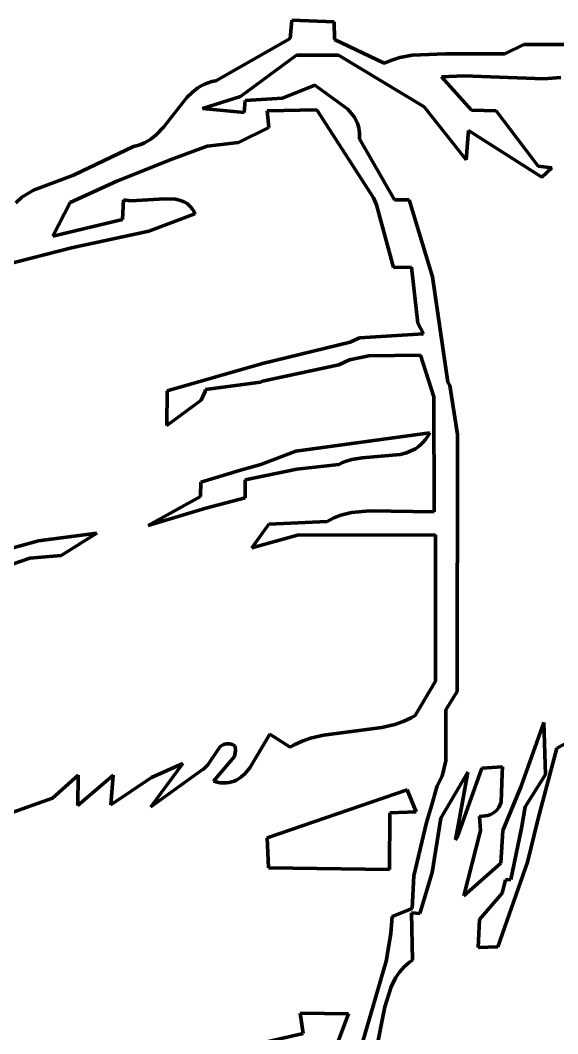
# Model space of a CAD drawing. Header units: millimetres. Extents: x 0 to 7.9, y 0 to 11.
# Drawn here: x 1.497 to 2.167, y 5.336 to 6.599 of the extents above; entities that cross this region are included whole.
import ezdxf

# ---------------------------------------------------------------- set-up
doc = ezdxf.new("R2010")
doc.units = ezdxf.units.MM
doc.layers.add('color#010101ff', color=7, linetype='CONTINUOUS', lineweight=100)
doc.layers.add('color#ffffffff', color=7, linetype='CONTINUOUS', lineweight=100)

msp = doc.modelspace()

# ---------------------------------------------------------------- linework, layer by layer
at = {"layer": 'color#010101ff'}
for p, q in [((1.8337, 6.576), (1.8358, 6.5989)), ((1.8358, 6.5989), (1.8885, 6.5968)), ((1.8885, 6.5968), (1.8889, 6.5749)), ((1.7414, 6.5235), (1.8337, 6.576)), ((1.8889, 6.5749), (1.9509, 6.5453)), ((2.1015, 6.5569), (2.1249, 6.5685)), ((2.1249, 6.5685), (2.2775, 6.5687)), ((1.9858, 6.5553), (2.0276, 6.5569)), ((2.0276, 6.5569), (2.1015, 6.5569)), ((1.8417, 6.5552), (1.772, 6.504)), ((1.894, 6.5554), (1.8417, 6.5552)), ((2.0009, 6.4911), (1.894, 6.5554)), ((1.9509, 6.5453), (1.9606, 6.5493)), ((1.9606, 6.5493), (1.9706, 6.5524)), ((1.9706, 6.5524), (1.9858, 6.5553)), ((1.7229, 6.517), (1.7271, 6.5191)), ((1.7271, 6.5191), (1.7315, 6.5209)), ((1.7315, 6.5209), (1.7363, 6.5224)), ((1.7363, 6.5224), (1.7414, 6.5235)), ((1.8242, 6.5016), (1.8644, 6.5179)), ((1.8644, 6.5179), (1.9059, 6.488)), ((2.0504, 6.5294), (2.0225, 6.5283)), ((2.0225, 6.5283), (2.0597, 6.4869)), ((2.1501, 6.526), (2.0504, 6.5294)), ((2.171, 6.5275), (2.1501, 6.526)), ((1.705, 6.5025), (1.7116, 6.5089)), ((1.7116, 6.5089), (1.7189, 6.5145)), ((1.7189, 6.5145), (1.7229, 6.517)), ((1.6763, 6.4659), (1.705, 6.5025)), ((1.772, 6.504), (1.7246, 6.4887)), ((1.7767, 6.4839), (1.7778, 6.4988)), ((1.7778, 6.4988), (1.8242, 6.5016)), ((1.7246, 6.4887), (1.7767, 6.4839)), ((1.8671, 6.4872), (1.8052, 6.4859)), ((1.8052, 6.4859), (1.8071, 6.4654)), ((1.9376, 6.3777), (1.8671, 6.4872)), ((1.9059, 6.488), (1.9137, 6.4787)), ((2.0532, 6.425), (2.0009, 6.4911)), ((2.0597, 6.4869), (2.0906, 6.4861)), ((2.0906, 6.4861), (2.1427, 6.4172)), ((1.9137, 6.4787), (1.9178, 6.4706)), ((1.9178, 6.4706), (1.9195, 6.4646)), ((1.66, 6.4505), (1.6669, 6.4561)), ((1.6669, 6.4561), (1.6763, 6.4659)), ((1.8071, 6.4654), (1.7694, 6.4465)), ((1.9195, 6.4646), (1.9204, 6.4581)), ((1.9204, 6.4581), (1.9202, 6.451)), ((2.056, 6.4615), (2.0532, 6.425)), ((2.1476, 6.4035), (2.056, 6.4615)), ((1.6386, 6.4415), (1.6434, 6.4426)), ((1.6434, 6.4426), (1.6479, 6.4441)), ((1.6479, 6.4441), (1.6522, 6.4459)), ((1.6522, 6.4459), (1.6562, 6.4481)), ((1.6562, 6.4481), (1.66, 6.4505)), ((1.7694, 6.4465), (1.7305, 6.442)), ((1.9202, 6.451), (1.964, 6.3749)), ((1.5638, 6.406), (1.6386, 6.4415)), ((1.7305, 6.442), (1.6877, 6.4261)), ((1.6877, 6.4261), (1.6177, 6.3982)), ((2.1427, 6.4172), (2.1599, 6.4149)), ((1.5141, 6.3871), (1.5638, 6.406)), ((2.1599, 6.4149), (2.1476, 6.4035)), ((1.6177, 6.3982), (1.5598, 6.3717)), ((1.4994, 6.3784), (1.5141, 6.3871)), ((1.4919, 6.3715), (1.4994, 6.3784)), ((1.5598, 6.3717), (1.538, 6.3297)), ((1.625, 6.3506), (1.6261, 6.3749)), ((1.6261, 6.3749), (1.6354, 6.3738)), ((1.6354, 6.3738), (1.6778, 6.3765)), ((1.6778, 6.3765), (1.6911, 6.3758)), ((1.6911, 6.3758), (1.6972, 6.3743)), ((1.6972, 6.3743), (1.7027, 6.372)), ((1.7027, 6.372), (1.7053, 6.3704)), ((1.7053, 6.3704), (1.7077, 6.3685)), ((1.7077, 6.3685), (1.7098, 6.3663)), ((1.7098, 6.3663), (1.7118, 6.3638)), ((1.9415, 6.3687), (1.9376, 6.3777)), ((1.9626, 6.2907), (1.9415, 6.3687)), ((1.964, 6.3749), (1.9822, 6.3751)), ((1.9822, 6.3751), (2.0114, 6.279)), ((1.7152, 6.3577), (1.6579, 6.3358)), ((1.7118, 6.3638), (1.7136, 6.3609)), ((1.7136, 6.3609), (1.7152, 6.3577)), ((1.538, 6.3297), (1.625, 6.3506)), ((1.6579, 6.3358), (1.5615, 6.3151)), ((1.5615, 6.3151), (1.4523, 6.2873)), ((1.9849, 6.2911), (1.9626, 6.2907)), ((1.9928, 6.2214), (1.9849, 6.2911)), ((2.0114, 6.279), (2.0303, 6.1476)), ((2.0001, 6.2082), (1.9928, 6.2214)), ((1.9085, 6.1977), (1.9204, 6.2029)), ((1.9204, 6.2029), (2.0001, 6.2082)), ((1.7992, 6.1709), (1.9085, 6.1977)), ((1.9318, 6.1807), (1.9076, 6.1756)), ((1.9963, 6.1815), (1.9318, 6.1807)), ((2.0127, 6.1295), (1.9963, 6.1815)), ((1.6804, 6.1369), (1.7992, 6.1709)), ((1.8945, 6.1696), (1.7992, 6.149)), ((1.9076, 6.1756), (1.8945, 6.1696)), ((1.7969, 6.1477), (1.7284, 6.1385)), ((1.7992, 6.149), (1.7969, 6.1477)), ((2.0303, 6.1476), (2.033, 6.1436)), ((2.033, 6.1436), (2.0422, 6.0825)), ((1.6803, 6.0938), (1.6804, 6.1369)), ((1.7278, 6.1361), (1.7228, 6.1253)), ((1.7284, 6.1385), (1.7278, 6.1361)), ((2.0132, 5.9863), (2.0127, 6.1295)), ((1.7228, 6.1253), (1.6803, 6.0938)), ((1.8407, 6.0616), (2.0079, 6.0848)), ((2.0026, 6.0764), (1.9997, 6.073)), ((2.0053, 6.0804), (2.0026, 6.0764)), ((2.0079, 6.0848), (2.0053, 6.0804)), ((2.0422, 6.0825), (2.0418, 5.7622)), ((1.9899, 6.0649), (1.9863, 6.0629)), ((1.9933, 6.0672), (1.9899, 6.0649)), ((1.9965, 6.0699), (1.9933, 6.0672)), ((1.9997, 6.073), (1.9965, 6.0699)), ((1.7973, 6.045), (1.8407, 6.0616)), ((1.9106, 6.0513), (1.9024, 6.0488)), ((1.9234, 6.0535), (1.9106, 6.0513)), ((1.9709, 6.0577), (1.9234, 6.0535)), ((1.9788, 6.0598), (1.9709, 6.0577)), ((1.9863, 6.0629), (1.9788, 6.0598)), ((1.7224, 6.0233), (1.7719, 6.0381)), ((1.7719, 6.0381), (1.7973, 6.045)), ((1.8421, 6.0392), (1.7778, 6.0259)), ((1.8945, 6.0452), (1.8421, 6.0392)), ((1.8984, 6.0471), (1.8945, 6.0452)), ((1.9024, 6.0488), (1.8984, 6.0471)), ((1.7778, 6.0259), (1.7778, 6.0036)), ((1.7222, 6.0051), (1.7224, 6.0233)), ((1.6569, 5.9692), (1.7222, 6.0051)), ((1.7778, 6.0036), (1.7287, 5.9908)), ((1.7287, 5.9908), (1.6569, 5.9692)), ((1.9103, 5.9852), (1.9333, 5.9874)), ((1.9333, 5.9874), (2.0132, 5.9863)), ((1.88, 5.9742), (1.8883, 5.9785)), ((1.8883, 5.9785), (1.897, 5.9819)), ((1.897, 5.9819), (1.9103, 5.9852)), ((1.786, 5.9412), (1.8072, 5.9707)), ((1.8072, 5.9707), (1.88, 5.9742)), ((1.4655, 5.935), (1.5203, 5.9501)), ((1.5203, 5.9501), (1.593, 5.9597)), ((1.593, 5.9597), (1.5485, 5.9317)), ((1.8429, 5.957), (1.786, 5.9412)), ((2.0149, 5.9577), (1.8429, 5.957)), ((2.015, 5.7752), (2.0149, 5.9577)), ((1.5096, 5.9285), (1.4647, 5.9129)), ((1.5485, 5.9317), (1.5096, 5.9285)), ((1.9895, 5.7324), (2.015, 5.7752)), ((2.0418, 5.7622), (2.0277, 5.7394)), ((2.0277, 5.7394), (2.0277, 5.6759)), ((1.9642, 5.7212), (1.9746, 5.7249)), ((1.9746, 5.7249), (1.9846, 5.7296)), ((1.9846, 5.7296), (1.9895, 5.7324)), ((2.1216, 5.6444), (2.1498, 5.7236)), ((2.1498, 5.7236), (2.1522, 5.659)), ((1.8754, 5.7077), (1.948, 5.7173)), ((1.948, 5.7173), (1.9642, 5.7212)), ((1.7508, 5.6964), (1.7542, 5.6972)), ((1.7542, 5.6972), (1.7581, 5.697)), ((1.7581, 5.697), (1.7604, 5.6965)), ((1.7837, 5.6671), (1.8086, 5.7089)), ((1.8086, 5.7089), (1.834, 5.693)), ((1.8388, 5.6957), (1.8488, 5.7003)), ((1.8488, 5.7003), (1.8592, 5.7039)), ((1.8592, 5.7039), (1.8754, 5.7077)), ((2.1663, 5.6916), (2.1913, 5.705)), ((1.7314, 5.6709), (1.7464, 5.6938)), ((1.7464, 5.6938), (1.7508, 5.6964)), ((1.7604, 5.6965), (1.7627, 5.6957)), ((1.7627, 5.6957), (1.7653, 5.6946)), ((1.7658, 5.6885), (1.7644, 5.6814)), ((1.7653, 5.6946), (1.7658, 5.6885)), ((1.834, 5.693), (1.8388, 5.6957)), ((2.143, 5.6041), (2.1663, 5.6916)), ((1.7002, 5.6727), (1.6601, 5.6186)), ((1.6612, 5.6549), (1.7002, 5.6727)), ((1.7644, 5.6814), (1.7384, 5.6503)), ((2.0277, 5.6759), (2.0231, 5.6567)), ((1.6601, 5.6186), (1.7243, 5.6646)), ((1.7243, 5.6646), (1.7259, 5.6655)), ((1.7259, 5.6655), (1.7314, 5.6709)), ((1.7724, 5.6553), (1.7773, 5.6595)), ((1.7773, 5.6595), (1.7837, 5.6671)), ((2.0218, 5.6044), (2.0553, 5.6617)), ((2.0419, 5.5802), (2.0727, 5.6666)), ((2.0549, 5.6594), (2.0445, 5.6018)), ((2.0553, 5.6617), (2.0549, 5.6594)), ((2.0727, 5.6666), (2.0984, 5.6682)), ((2.0982, 5.66), (2.0966, 5.6243)), ((2.0984, 5.6682), (2.0982, 5.66)), ((2.1522, 5.659), (2.1265, 5.6186)), ((1.5376, 5.6292), (1.5697, 5.6579)), ((1.5697, 5.6579), (1.5692, 5.6201)), ((1.5692, 5.6201), (1.6132, 5.6578)), ((1.6132, 5.6578), (1.6103, 5.6211)), ((1.6103, 5.6211), (1.6612, 5.6549)), ((1.7384, 5.6503), (1.7427, 5.6492)), ((1.7427, 5.6492), (1.7468, 5.6486)), ((1.7468, 5.6486), (1.7506, 5.6483)), ((1.7506, 5.6483), (1.7543, 5.6484)), ((1.7543, 5.6484), (1.7577, 5.6488)), ((1.7577, 5.6488), (1.761, 5.6496)), ((1.761, 5.6496), (1.7641, 5.6506)), ((1.7641, 5.6506), (1.767, 5.6519)), ((1.767, 5.6519), (1.7724, 5.6553)), ((2.0231, 5.6567), (2.0171, 5.6445)), ((1.9796, 5.6397), (1.8052, 5.5799)), ((1.9908, 5.6124), (1.9796, 5.6397)), ((2.0171, 5.6445), (2.0099, 5.6196)), ((2.099, 5.5889), (2.1216, 5.6444)), ((1.4814, 5.6094), (1.5376, 5.6292)), ((2.0966, 5.6243), (2.0939, 5.6177)), ((1.9577, 5.5406), (1.9581, 5.6112)), ((1.9581, 5.6112), (1.9908, 5.6124)), ((2.0099, 5.6196), (2.0036, 5.5988)), ((2.0827, 5.6086), (2.08, 5.6078)), ((2.0852, 5.6097), (2.0827, 5.6086)), ((2.0874, 5.6109), (2.0852, 5.6097)), ((2.0911, 5.614), (2.0874, 5.6109)), ((2.0939, 5.6177), (2.0911, 5.614)), ((2.1265, 5.6186), (2.1223, 5.5921)), ((2.0036, 5.5988), (1.988, 5.5323)), ((2.0107, 5.5365), (2.0218, 5.6044)), ((2.0445, 5.6018), (2.04, 5.5774)), ((2.0736, 5.6068), (2.0699, 5.6066)), ((2.0699, 5.6066), (2.0712, 5.5888)), ((2.0769, 5.6072), (2.0736, 5.6068)), ((2.08, 5.6078), (2.0769, 5.6072)), ((2.1296, 5.5497), (2.143, 5.6041)), ((2.0712, 5.5888), (2.0503, 5.5075)), ((2.0963, 5.5484), (2.099, 5.5889)), ((2.1223, 5.5921), (2.1089, 5.5278)), ((1.8052, 5.5799), (1.8069, 5.5424)), ((2.04, 5.5774), (2.0419, 5.5802)), ((2.0503, 5.5075), (2.0963, 5.5484)), ((2.0927, 5.4441), (2.1296, 5.5497)), ((1.8069, 5.5424), (1.9577, 5.5406)), ((1.9954, 5.4857), (2.0107, 5.5365)), ((1.988, 5.5323), (1.9857, 5.4919)), ((2.1021, 5.5277), (2.0982, 5.5111)), ((2.1089, 5.5278), (2.1021, 5.5277)), ((2.0982, 5.5111), (2.0696, 5.4779)), ((1.9857, 5.4919), (1.9608, 5.4819)), ((1.9864, 5.4276), (1.9852, 5.4864)), ((1.9852, 5.4864), (1.9954, 5.4857)), ((1.9608, 5.4819), (1.9594, 5.4608)), ((2.0696, 5.4779), (2.068, 5.4432)), ((1.9594, 5.4608), (1.9535, 5.4263)), ((2.068, 5.4432), (2.0927, 5.4441)), ((1.9535, 5.4263), (1.9123, 5.2846)), ((1.9702, 5.4125), (1.9759, 5.419)), ((1.9759, 5.419), (1.9826, 5.4249)), ((1.9826, 5.4249), (1.9864, 5.4276)), ((1.9653, 5.4054), (1.9702, 5.4125)), ((1.9518, 5.3691), (1.9595, 5.3941)), ((1.9595, 5.3941), (1.9653, 5.4054)), ((1.9404, 5.3128), (1.9518, 5.3691)), ((1.8463, 5.3613), (1.85, 5.3361)), ((1.9065, 5.3605), (1.8463, 5.3613)), ((1.8769, 5.2826), (1.9065, 5.3605)), ((1.85, 5.3361), (1.7267, 5.3076))]:
    msp.add_line(p, q, dxfattribs=at)
at = {"layer": 'color#ffffffff'}
for p, q in [((1.8358, 6.5989), (1.8337, 6.576)), ((1.8885, 6.5968), (1.8358, 6.5989)), ((1.8889, 6.5749), (1.8885, 6.5968)), ((1.8337, 6.576), (1.7414, 6.5235)), ((1.9509, 6.5453), (1.8889, 6.5749)), ((2.1249, 6.5685), (2.1015, 6.5569)), ((2.2775, 6.5687), (2.1249, 6.5685)), ((2.0276, 6.5569), (1.9858, 6.5553)), ((2.1015, 6.5569), (2.0276, 6.5569)), ((1.772, 6.504), (1.8417, 6.5552)), ((1.8417, 6.5552), (1.894, 6.5554)), ((1.894, 6.5554), (2.0009, 6.4911)), ((1.9606, 6.5493), (1.9509, 6.5453)), ((1.9706, 6.5524), (1.9606, 6.5493)), ((1.9858, 6.5553), (1.9706, 6.5524)), ((1.7271, 6.5191), (1.7229, 6.517)), ((1.7315, 6.5209), (1.7271, 6.5191)), ((1.7363, 6.5224), (1.7315, 6.5209)), ((1.7414, 6.5235), (1.7363, 6.5224)), ((1.8644, 6.5179), (1.8242, 6.5016)), ((1.9059, 6.488), (1.8644, 6.5179)), ((2.0225, 6.5283), (2.0504, 6.5294)), ((2.0597, 6.4869), (2.0225, 6.5283)), ((2.0504, 6.5294), (2.1501, 6.526)), ((2.1501, 6.526), (2.171, 6.5275)), ((1.7116, 6.5089), (1.705, 6.5025)), ((1.7189, 6.5145), (1.7116, 6.5089)), ((1.7229, 6.517), (1.7189, 6.5145)), ((1.705, 6.5025), (1.6763, 6.4659)), ((1.7246, 6.4887), (1.772, 6.504)), ((1.7778, 6.4988), (1.7767, 6.4839)), ((1.8242, 6.5016), (1.7778, 6.4988)), ((1.7767, 6.4839), (1.7246, 6.4887)), ((1.8052, 6.4859), (1.8671, 6.4872)), ((1.8071, 6.4654), (1.8052, 6.4859)), ((1.8671, 6.4872), (1.9376, 6.3777)), ((1.9137, 6.4787), (1.9059, 6.488)), ((2.0009, 6.4911), (2.0532, 6.425)), ((2.0906, 6.4861), (2.0597, 6.4869)), ((2.1427, 6.4172), (2.0906, 6.4861)), ((1.9178, 6.4706), (1.9137, 6.4787)), ((1.9195, 6.4646), (1.9178, 6.4706)), ((1.6669, 6.4561), (1.66, 6.4505)), ((1.6763, 6.4659), (1.6669, 6.4561)), ((1.7694, 6.4465), (1.8071, 6.4654)), ((1.9204, 6.4581), (1.9195, 6.4646)), ((1.9202, 6.451), (1.9204, 6.4581)), ((2.0532, 6.425), (2.056, 6.4615)), ((2.056, 6.4615), (2.1476, 6.4035)), ((1.6434, 6.4426), (1.6386, 6.4415)), ((1.6479, 6.4441), (1.6434, 6.4426)), ((1.6522, 6.4459), (1.6479, 6.4441)), ((1.6562, 6.4481), (1.6522, 6.4459)), ((1.66, 6.4505), (1.6562, 6.4481)), ((1.7305, 6.442), (1.7694, 6.4465)), ((1.964, 6.3749), (1.9202, 6.451)), ((1.6386, 6.4415), (1.5638, 6.406)), ((1.6877, 6.4261), (1.7305, 6.442)), ((1.6177, 6.3982), (1.6877, 6.4261)), ((2.1599, 6.4149), (2.1427, 6.4172)), ((1.5638, 6.406), (1.5141, 6.3871)), ((2.1476, 6.4035), (2.1599, 6.4149)), ((1.5598, 6.3717), (1.6177, 6.3982)), ((1.5141, 6.3871), (1.4994, 6.3784)), ((1.4994, 6.3784), (1.4919, 6.3715)), ((1.538, 6.3297), (1.5598, 6.3717)), ((1.6261, 6.3749), (1.625, 6.3506)), ((1.6354, 6.3738), (1.6261, 6.3749)), ((1.6778, 6.3765), (1.6354, 6.3738)), ((1.6911, 6.3758), (1.6778, 6.3765)), ((1.6972, 6.3743), (1.6911, 6.3758)), ((1.7027, 6.372), (1.6972, 6.3743)), ((1.7053, 6.3704), (1.7027, 6.372)), ((1.7077, 6.3685), (1.7053, 6.3704)), ((1.7098, 6.3663), (1.7077, 6.3685)), ((1.7118, 6.3638), (1.7098, 6.3663)), ((1.9376, 6.3777), (1.9415, 6.3687)), ((1.9415, 6.3687), (1.9626, 6.2907)), ((1.9822, 6.3751), (1.964, 6.3749)), ((2.0114, 6.279), (1.9822, 6.3751)), ((1.6579, 6.3358), (1.7152, 6.3577)), ((1.7136, 6.3609), (1.7118, 6.3638)), ((1.7152, 6.3577), (1.7136, 6.3609)), ((1.625, 6.3506), (1.538, 6.3297)), ((1.5615, 6.3151), (1.6579, 6.3358)), ((1.4523, 6.2873), (1.5615, 6.3151)), ((1.9626, 6.2907), (1.9849, 6.2911)), ((1.9849, 6.2911), (1.9928, 6.2214)), ((2.0303, 6.1476), (2.0114, 6.279)), ((1.9928, 6.2214), (2.0001, 6.2082)), ((1.9204, 6.2029), (1.9085, 6.1977)), ((2.0001, 6.2082), (1.9204, 6.2029)), ((1.9085, 6.1977), (1.7992, 6.1709)), ((1.9076, 6.1756), (1.9318, 6.1807)), ((1.9318, 6.1807), (1.9963, 6.1815)), ((1.9963, 6.1815), (2.0127, 6.1295)), ((1.7992, 6.1709), (1.6804, 6.1369)), ((1.7992, 6.149), (1.8945, 6.1696)), ((1.8945, 6.1696), (1.9076, 6.1756)), ((1.7284, 6.1385), (1.7969, 6.1477)), ((1.7969, 6.1477), (1.7992, 6.149)), ((2.033, 6.1436), (2.0303, 6.1476)), ((2.0422, 6.0825), (2.033, 6.1436)), ((1.6804, 6.1369), (1.6803, 6.0938)), ((1.7228, 6.1253), (1.7278, 6.1361)), ((1.7278, 6.1361), (1.7284, 6.1385)), ((2.0127, 6.1295), (2.0132, 5.9863)), ((1.6803, 6.0938), (1.7228, 6.1253)), ((2.0079, 6.0848), (1.8407, 6.0616)), ((1.9997, 6.073), (2.0026, 6.0764)), ((2.0026, 6.0764), (2.0053, 6.0804)), ((2.0053, 6.0804), (2.0079, 6.0848)), ((2.0418, 5.7622), (2.0422, 6.0825)), ((1.9863, 6.0629), (1.9899, 6.0649)), ((1.9899, 6.0649), (1.9933, 6.0672)), ((1.9933, 6.0672), (1.9965, 6.0699)), ((1.9965, 6.0699), (1.9997, 6.073)), ((1.8407, 6.0616), (1.7973, 6.045)), ((1.9024, 6.0488), (1.9106, 6.0513)), ((1.9106, 6.0513), (1.9234, 6.0535)), ((1.9234, 6.0535), (1.9709, 6.0577)), ((1.9709, 6.0577), (1.9788, 6.0598)), ((1.9788, 6.0598), (1.9863, 6.0629)), ((1.7719, 6.0381), (1.7224, 6.0233)), ((1.7973, 6.045), (1.7719, 6.0381)), ((1.7778, 6.0259), (1.8421, 6.0392)), ((1.8421, 6.0392), (1.8945, 6.0452)), ((1.8945, 6.0452), (1.8984, 6.0471)), ((1.8984, 6.0471), (1.9024, 6.0488)), ((1.7778, 6.0036), (1.7778, 6.0259)), ((1.7224, 6.0233), (1.7222, 6.0051)), ((1.7222, 6.0051), (1.6569, 5.9692)), ((1.7287, 5.9908), (1.7778, 6.0036)), ((1.6569, 5.9692), (1.7287, 5.9908)), ((1.9333, 5.9874), (1.9103, 5.9852)), ((2.0132, 5.9863), (1.9333, 5.9874)), ((1.8883, 5.9785), (1.88, 5.9742)), ((1.897, 5.9819), (1.8883, 5.9785)), ((1.9103, 5.9852), (1.897, 5.9819)), ((1.8072, 5.9707), (1.786, 5.9412)), ((1.88, 5.9742), (1.8072, 5.9707)), ((1.5203, 5.9501), (1.4655, 5.935)), ((1.593, 5.9597), (1.5203, 5.9501)), ((1.5485, 5.9317), (1.593, 5.9597)), ((1.786, 5.9412), (1.8429, 5.957)), ((1.8429, 5.957), (2.0149, 5.9577)), ((2.0149, 5.9577), (2.015, 5.7752)), ((1.4647, 5.9129), (1.5096, 5.9285)), ((1.5096, 5.9285), (1.5485, 5.9317)), ((2.015, 5.7752), (1.9895, 5.7324)), ((2.0277, 5.7394), (2.0418, 5.7622)), ((2.0277, 5.6759), (2.0277, 5.7394)), ((1.9746, 5.7249), (1.9642, 5.7212)), ((1.9846, 5.7296), (1.9746, 5.7249)), ((1.9895, 5.7324), (1.9846, 5.7296)), ((2.1498, 5.7236), (2.1216, 5.6444)), ((2.1522, 5.659), (2.1498, 5.7236)), ((1.948, 5.7173), (1.8754, 5.7077)), ((1.9642, 5.7212), (1.948, 5.7173)), ((1.7542, 5.6972), (1.7508, 5.6964)), ((1.7581, 5.697), (1.7542, 5.6972)), ((1.7604, 5.6965), (1.7581, 5.697)), ((1.8086, 5.7089), (1.7837, 5.6671)), ((1.834, 5.693), (1.8086, 5.7089)), ((1.8488, 5.7003), (1.8388, 5.6957)), ((1.8592, 5.7039), (1.8488, 5.7003)), ((1.8754, 5.7077), (1.8592, 5.7039)), ((2.1913, 5.705), (2.1663, 5.6916)), ((1.7464, 5.6938), (1.7314, 5.6709)), ((1.7508, 5.6964), (1.7464, 5.6938)), ((1.7627, 5.6957), (1.7604, 5.6965)), ((1.7653, 5.6946), (1.7627, 5.6957)), ((1.7644, 5.6814), (1.7658, 5.6885)), ((1.7658, 5.6885), (1.7653, 5.6946)), ((1.8388, 5.6957), (1.834, 5.693)), ((2.1663, 5.6916), (2.143, 5.6041)), ((1.6601, 5.6186), (1.7002, 5.6727)), ((1.7002, 5.6727), (1.6612, 5.6549)), ((1.7384, 5.6503), (1.7644, 5.6814)), ((2.0231, 5.6567), (2.0277, 5.6759)), ((1.7243, 5.6646), (1.6601, 5.6186)), ((1.7259, 5.6655), (1.7243, 5.6646)), ((1.7314, 5.6709), (1.7259, 5.6655)), ((1.7773, 5.6595), (1.7724, 5.6553)), ((1.7837, 5.6671), (1.7773, 5.6595)), ((2.0553, 5.6617), (2.0218, 5.6044)), ((2.0727, 5.6666), (2.0419, 5.5802)), ((2.0445, 5.6018), (2.0549, 5.6594)), ((2.0549, 5.6594), (2.0553, 5.6617)), ((2.0984, 5.6682), (2.0727, 5.6666)), ((2.0966, 5.6243), (2.0982, 5.66)), ((2.0982, 5.66), (2.0984, 5.6682)), ((2.1265, 5.6186), (2.1522, 5.659)), ((1.5697, 5.6579), (1.5376, 5.6292)), ((1.5692, 5.6201), (1.5697, 5.6579)), ((1.6132, 5.6578), (1.5692, 5.6201)), ((1.6103, 5.6211), (1.6132, 5.6578)), ((1.6612, 5.6549), (1.6103, 5.6211)), ((1.7427, 5.6492), (1.7384, 5.6503)), ((1.7468, 5.6486), (1.7427, 5.6492)), ((1.7506, 5.6483), (1.7468, 5.6486)), ((1.7543, 5.6484), (1.7506, 5.6483)), ((1.7577, 5.6488), (1.7543, 5.6484)), ((1.761, 5.6496), (1.7577, 5.6488)), ((1.7641, 5.6506), (1.761, 5.6496)), ((1.767, 5.6519), (1.7641, 5.6506)), ((1.7724, 5.6553), (1.767, 5.6519)), ((2.0171, 5.6445), (2.0231, 5.6567)), ((1.8052, 5.5799), (1.9796, 5.6397)), ((1.9796, 5.6397), (1.9908, 5.6124)), ((2.0099, 5.6196), (2.0171, 5.6445)), ((2.1216, 5.6444), (2.099, 5.5889)), ((1.5376, 5.6292), (1.4814, 5.6094)), ((2.0939, 5.6177), (2.0966, 5.6243)), ((1.9581, 5.6112), (1.9577, 5.5406)), ((1.9908, 5.6124), (1.9581, 5.6112)), ((2.0036, 5.5988), (2.0099, 5.6196)), ((2.08, 5.6078), (2.0827, 5.6086)), ((2.0827, 5.6086), (2.0852, 5.6097)), ((2.0852, 5.6097), (2.0874, 5.6109)), ((2.0874, 5.6109), (2.0911, 5.614)), ((2.0911, 5.614), (2.0939, 5.6177)), ((2.1223, 5.5921), (2.1265, 5.6186)), ((1.988, 5.5323), (2.0036, 5.5988)), ((2.0218, 5.6044), (2.0107, 5.5365)), ((2.04, 5.5774), (2.0445, 5.6018)), ((2.0699, 5.6066), (2.0736, 5.6068)), ((2.0712, 5.5888), (2.0699, 5.6066)), ((2.0736, 5.6068), (2.0769, 5.6072)), ((2.0769, 5.6072), (2.08, 5.6078)), ((2.143, 5.6041), (2.1296, 5.5497)), ((2.0503, 5.5075), (2.0712, 5.5888)), ((2.099, 5.5889), (2.0963, 5.5484)), ((2.1089, 5.5278), (2.1223, 5.5921)), ((1.8069, 5.5424), (1.8052, 5.5799)), ((2.0419, 5.5802), (2.04, 5.5774)), ((2.0963, 5.5484), (2.0503, 5.5075)), ((2.1296, 5.5497), (2.0927, 5.4441)), ((1.9577, 5.5406), (1.8069, 5.5424)), ((2.0107, 5.5365), (1.9954, 5.4857)), ((1.9857, 5.4919), (1.988, 5.5323)), ((2.0982, 5.5111), (2.1021, 5.5277)), ((2.1021, 5.5277), (2.1089, 5.5278)), ((2.0696, 5.4779), (2.0982, 5.5111)), ((1.9608, 5.4819), (1.9857, 5.4919)), ((1.9954, 5.4857), (1.9852, 5.4864)), ((1.9852, 5.4864), (1.9864, 5.4276)), ((1.9594, 5.4608), (1.9608, 5.4819)), ((2.068, 5.4432), (2.0696, 5.4779)), ((1.9535, 5.4263), (1.9594, 5.4608)), ((2.0927, 5.4441), (2.068, 5.4432)), ((1.9123, 5.2846), (1.9535, 5.4263)), ((1.9759, 5.419), (1.9702, 5.4125)), ((1.9826, 5.4249), (1.9759, 5.419)), ((1.9864, 5.4276), (1.9826, 5.4249)), ((1.9702, 5.4125), (1.9653, 5.4054)), ((1.9595, 5.3941), (1.9518, 5.3691)), ((1.9653, 5.4054), (1.9595, 5.3941)), ((1.9518, 5.3691), (1.9404, 5.3128)), ((1.8463, 5.3613), (1.9065, 5.3605)), ((1.85, 5.3361), (1.8463, 5.3613)), ((1.9065, 5.3605), (1.8769, 5.2826)), ((1.7267, 5.3076), (1.85, 5.3361))]:
    msp.add_line(p, q, dxfattribs=at)

doc.saveas('drawing.dxf')
